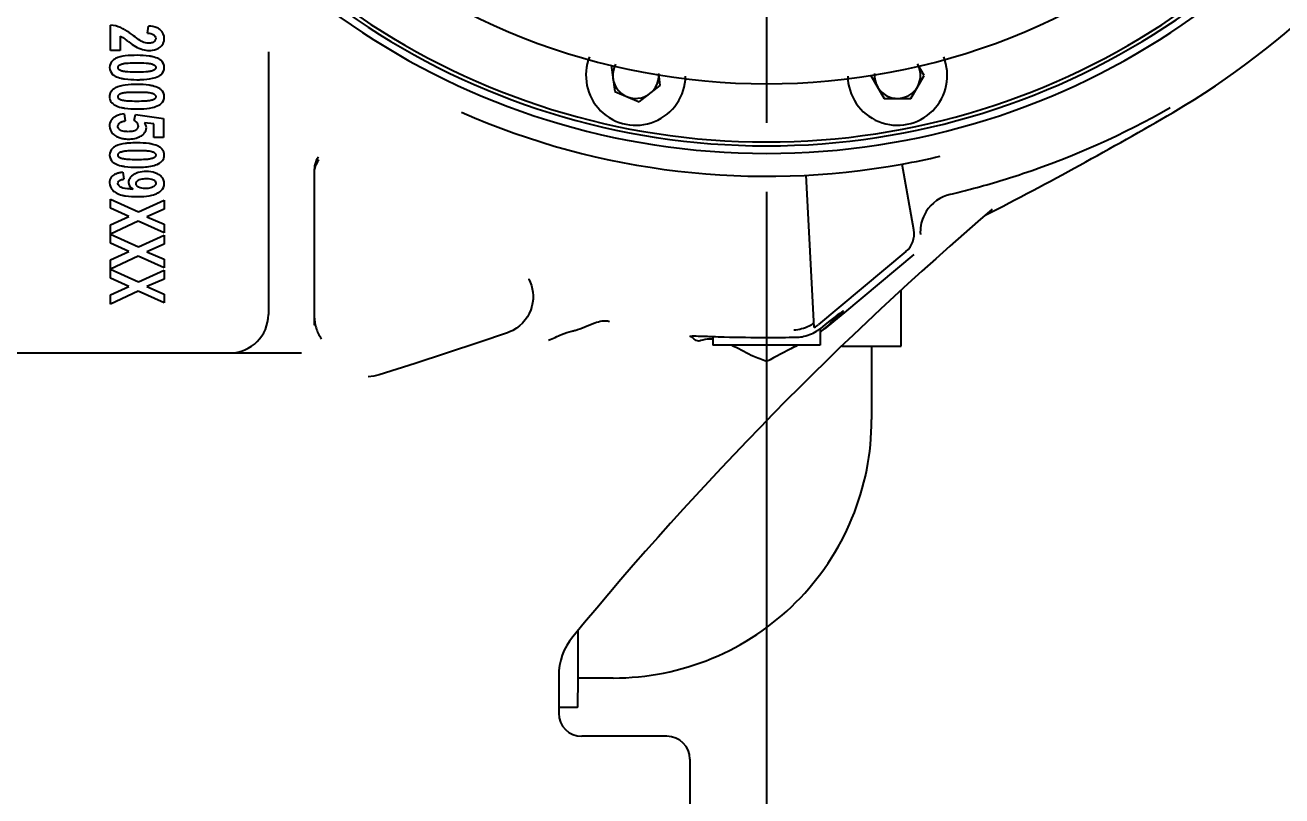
# Model space of a CAD drawing. Header units: millimetres. Extents: x 4086 to 10416, y 123 to 1549.
# Drawn here: x 9400.14 to 9427.46, y 1079.22 to 1095.97 of the extents above; entities that cross this region are included whole.
import ezdxf

# ---------------------------------------------------------------- set-up
doc = ezdxf.new("R2010")
doc.units = ezdxf.units.MM
doc.linetypes.add('CENTER', pattern=[0.6, 0.375, -0.075, 0.075, -0.075])
for name, color, linetype in [('中心线', 7, 'Continuous'), ('尺寸标注', 7, 'Continuous'), ('运动范围', 7, 'Continuous')]:
    doc.layers.add(name, color=color, linetype=linetype)
doc.styles.add('思源黑', font='SourceHanSansCN-Normal.ttf')
doc.dimstyles.new('尺寸标注_1_6比例中六', dxfattribs={"dimtxt": 10, "dimasz": 8, "dimexe": 2, "dimexo": 1.5, "dimgap": 1, "dimtad": 1, "dimdec": 1, "dimlfac": 6, "dimdsep": 46, "dimtxsty": '思源黑', "dimcen": 0.09, "dimadec": 0, "dimazin": 0, "dimtp": 0.01, "dimtm": 0.01, "dimtfac": 1, "dimtdec": 1, "dimtofl": 0, "dimtmove": 0, "dimatfit": 3, "dimfxl": 1, "dimtolj": 1, "dimarcsym": 0})

# ---------------------------------------------------------------- blocks, each defined once
blk = doc.blocks.new('*D861')
at = {"layer": 'Defpoints', "color": 0}
for p in [(9400.932, 1109.18), (9192.214, 1034.189), (9358.492, 1034.189)]:
    blk.add_point(p, dxfattribs=at)
at = {"layer": '尺寸标注', "color": 0, "lineweight": -2}
for p, q in [((9399.432, 1109.18), (9190.214, 1109.18)), ((9192.214, 1101.18), (9192.214, 1042.189)), ((9356.992, 1034.189), (9190.214, 1034.189))]:
    blk.add_line(p, q, dxfattribs=at)
at = {"layer": '尺寸标注', "color": 0}
for points in [[(9193.547, 1101.18), (9190.881, 1101.18), (9192.214, 1109.18)], [(9190.881, 1042.189), (9193.547, 1042.189), (9192.214, 1034.189)]]:
    blk.add_solid(points, dxfattribs=at)
at = {"layer": '尺寸标注', "color": 0, "insert": (9186.036, 1073.161), "char_height": 10, "attachment_point": 5, "rotation": 90, "style": '思源黑'}
blk.add_mtext('\\A1;450', dxfattribs=at)
blk = doc.blocks.new('*D864')
at = {"layer": 'Defpoints', "color": 0}
for p in [(9416.26, 1093.852), (9391.263, 1031.051), (9416.26, 1011.08)]:
    blk.add_point(p, dxfattribs=at)
at = {"layer": '尺寸标注', "color": 0, "lineweight": -2}
for p, q in [((9416.26, 1092.352), (9416.26, 1009.08)), ((9391.263, 1029.551), (9391.263, 1009.08)), ((9383.263, 1011.08), (9375.263, 1011.08)), ((9391.263, 1011.08), (9416.26, 1011.08)), ((9424.26, 1011.08), (9432.26, 1011.08))]:
    blk.add_line(p, q, dxfattribs=at)
at = {"layer": '尺寸标注', "color": 0}
for points in [[(9383.263, 1009.747), (9383.263, 1012.414), (9391.263, 1011.08)], [(9424.26, 1012.414), (9424.26, 1009.747), (9416.26, 1011.08)]]:
    blk.add_solid(points, dxfattribs=at)
at = {"layer": '尺寸标注', "color": 0, "insert": (9403.157, 1017.258), "char_height": 10, "attachment_point": 5, "style": '思源黑'}
blk.add_mtext('\\A1;150', dxfattribs=at)
blk = doc.blocks.new('*D866')
at = {"layer": 'Defpoints', "color": 0}
for p in [(9628.221, 1109.18), (9391.263, 1031.051), (9628.221, 869.238)]:
    blk.add_point(p, dxfattribs=at)
at = {"layer": '尺寸标注', "color": 0, "lineweight": -2}
for p, q in [((9628.221, 1107.68), (9628.221, 867.238)), ((9391.263, 1029.551), (9391.263, 867.238)), ((9399.263, 869.238), (9620.221, 869.238))]:
    blk.add_line(p, q, dxfattribs=at)
at = {"layer": '尺寸标注', "color": 0}
for points in [[(9399.263, 870.572), (9399.263, 867.905), (9391.263, 869.238)], [(9620.221, 867.905), (9620.221, 870.572), (9628.221, 869.238)]]:
    blk.add_solid(points, dxfattribs=at)
at = {"layer": '尺寸标注', "color": 0, "insert": (9509.994, 875.416), "char_height": 10, "attachment_point": 5, "style": '思源黑'}
blk.add_mtext('\\A1;1421.9', dxfattribs=at)
blk = doc.blocks.new('*D870')
at = {"layer": 'Defpoints', "color": 0}
for p in [(9455.609, 1109.18), (9391.263, 1031.051), (9455.609, 968.411)]:
    blk.add_point(p, dxfattribs=at)
at = {"layer": '尺寸标注', "color": 0, "lineweight": -2}
for p, q in [((9455.609, 1107.68), (9455.609, 966.411)), ((9391.263, 1029.551), (9391.263, 966.411)), ((9399.263, 968.411), (9447.609, 968.411))]:
    blk.add_line(p, q, dxfattribs=at)
at = {"layer": '尺寸标注', "color": 0}
for points in [[(9399.263, 969.745), (9399.263, 967.078), (9391.263, 968.411)], [(9447.609, 967.078), (9447.609, 969.745), (9455.609, 968.411)]]:
    blk.add_solid(points, dxfattribs=at)
at = {"layer": '尺寸标注', "color": 0, "insert": (9423.062, 974.596), "char_height": 10, "attachment_point": 5, "style": '思源黑'}
blk.add_mtext('\\A1;386.1', dxfattribs=at)
blk = doc.blocks.new('*D872')
at = {"layer": 'Defpoints', "color": 0}
for p in [(9416.26, 1321.141), (9424.034, 1034.189), (9655.547, 1034.189)]:
    blk.add_point(p, dxfattribs=at)
at = {"layer": '尺寸标注', "color": 0, "lineweight": -2}
for p, q in [((9417.76, 1321.141), (9657.547, 1321.141)), ((9655.547, 1313.141), (9655.547, 1042.189)), ((9425.534, 1034.189), (9657.547, 1034.189))]:
    blk.add_line(p, q, dxfattribs=at)
at = {"layer": '尺寸标注', "color": 0}
for points in [[(9656.881, 1313.141), (9654.214, 1313.141), (9655.547, 1321.141)], [(9654.214, 1042.189), (9656.881, 1042.189), (9655.547, 1034.189)]]:
    blk.add_solid(points, dxfattribs=at)
at = {"layer": '尺寸标注', "color": 0, "insert": (9649.37, 1177.917), "char_height": 10, "attachment_point": 5, "rotation": 90, "style": '思源黑'}
blk.add_mtext('\\A1;1721.9', dxfattribs=at)

msp = doc.modelspace()

# ---------------------------------------------------------------- linework, layer by layer
at = {"layer": '中心线', "linetype": 'CENTER', "ltscale": 20}
msp.add_line((9416.26, 1109.18), (9416.26, 1093.852), dxfattribs=at)
at = {"layer": '运动范围', "linetype": 'Continuous'}
for p, q in [((9401.995, 1095.421), (9401.995, 1095.97)), ((9402.799, 1095.796), (9402.821, 1095.952)), ((9402.203, 1095.732), (9402.203, 1095.421)), ((9402.203, 1095.421), (9401.995, 1095.421)), ((9405.428, 1095.39), (9405.428, 1089.682)), ((9412.882, 1095.1), (9412.957, 1094.527)), ((9419.682, 1094.879), (9419.543, 1095.12)), ((9413.949, 1094.658), (9413.914, 1094.921)), ((9418.528, 1094.879), (9418.816, 1094.379)), ((9419.393, 1094.379), (9419.682, 1094.879)), ((9412.957, 1094.527), (9413.491, 1094.306)), ((9413.491, 1094.306), (9413.949, 1094.658)), ((9418.816, 1094.379), (9419.393, 1094.379)), ((9402.295, 1094.045), (9402.318, 1093.889)), ((9402.512, 1093.899), (9402.539, 1094.026)), ((9402.539, 1094.026), (9403.146, 1093.945)), ((9403.146, 1093.945), (9403.146, 1093.532)), ((9402.936, 1093.827), (9402.738, 1093.851)), ((9402.936, 1093.532), (9402.936, 1093.827)), ((9403.146, 1093.532), (9402.936, 1093.532)), ((9406.428, 1089.45), (9406.428, 1092.836)), ((9419.209, 1092.952), (9419.207, 1092.952)), ((9419.459, 1091.521), (9419.207, 1092.952)), ((9402.265, 1092.775), (9402.289, 1092.623)), ((9417.297, 1089.399), (9417.123, 1092.709)), ((9401.995, 1091.994), (9401.995, 1092.192)), ((9401.995, 1092.192), (9402.604, 1091.913)), ((9402.398, 1091.813), (9401.995, 1091.994)), ((9402.604, 1091.913), (9403.162, 1092.166)), ((9403.162, 1092.166), (9403.162, 1091.973)), ((9401.995, 1091.632), (9402.398, 1091.813)), ((9403.162, 1091.973), (9402.787, 1091.809)), ((9402.787, 1091.809), (9403.162, 1091.649)), ((9421.071, 1091.885), (9421.078, 1091.89)), ((9402.595, 1091.712), (9401.995, 1091.431)), ((9401.995, 1091.233), (9401.995, 1091.632)), ((9403.162, 1091.458), (9402.595, 1091.712)), ((9403.162, 1091.649), (9403.162, 1091.458)), ((9401.995, 1091.431), (9402.604, 1091.152)), ((9402.398, 1091.052), (9401.995, 1091.233)), ((9402.604, 1091.152), (9403.162, 1091.405)), ((9403.162, 1091.212), (9402.787, 1091.048)), ((9403.162, 1091.405), (9403.162, 1091.212)), ((9401.995, 1090.871), (9402.398, 1091.052)), ((9402.595, 1090.951), (9401.995, 1090.67)), ((9403.162, 1090.697), (9402.595, 1090.951)), ((9402.787, 1091.048), (9403.162, 1090.888)), ((9419.287, 1091.05), (9417.387, 1089.464)), ((9419.462, 1090.987), (9417.95, 1089.727)), ((9401.995, 1090.472), (9401.995, 1090.871)), ((9401.995, 1090.67), (9402.604, 1090.391)), ((9402.604, 1090.391), (9403.162, 1090.644)), ((9403.162, 1090.888), (9403.162, 1090.697)), ((9403.162, 1090.644), (9403.162, 1090.451)), ((9402.398, 1090.291), (9401.995, 1090.472)), ((9403.162, 1090.451), (9402.787, 1090.288)), ((9411.089, 1090.457), (9411.089, 1090.457)), ((9401.995, 1090.11), (9402.398, 1090.291)), ((9402.595, 1090.19), (9401.995, 1089.911)), ((9401.995, 1089.911), (9401.995, 1090.11)), ((9403.162, 1089.936), (9402.595, 1090.19)), ((9402.787, 1090.288), (9403.162, 1090.127)), ((9403.162, 1090.127), (9403.162, 1089.936)), ((9419.185, 1088.996), (9419.185, 1090.214)), ((9417.95, 1089.727), (9417.511, 1089.361)), ((9417.427, 1089.379), (9417.427, 1089.016)), ((9417.444, 1089.313), (9417.431, 1089.302)), ((9414.613, 1089.201), (9414.594, 1089.209)), ((9414.833, 1089.116), (9414.818, 1089.111)), ((9415.094, 1089.205), (9415.094, 1089.016)), ((9417.427, 1089.016), (9415.094, 1089.016)), ((9417.893, 1088.996), (9419.185, 1088.996)), ((9418.543, 1088.996), (9418.543, 1087.399)), ((9396.929, 1088.849), (9406.145, 1088.849)), ((9407.596, 1088.328), (9407.596, 1088.327)), ((9407.836, 1088.375), (9407.837, 1088.375)), ((9411.74, 1081.829), (9411.74, 1081.017)), ((9412.927, 1081.783), (9412.162, 1081.783)), ((9411.74, 1081.15), (9412.152, 1081.15)), ((9414.094, 1080.517), (9412.24, 1080.517)), ((9414.594, 1080.017), (9414.594, 1072.184))]:
    msp.add_line(p, q, dxfattribs=at)
for points in [[(9411.089, 1090.457), (9411.093, 1090.448), (9411.123, 1090.384), (9411.147, 1090.315), (9411.165, 1090.244), (9411.178, 1090.171), (9411.183, 1090.095), (9411.182, 1090.018), (9411.173, 1089.94), (9411.157, 1089.861), (9411.132, 1089.784), (9411.1, 1089.708), (9411.059, 1089.634), (9411.011, 1089.564), (9410.954, 1089.498), (9410.89, 1089.437), (9410.819, 1089.383), (9410.741, 1089.336), (9410.657, 1089.297), (9410.624, 1089.285)], [(9410.624, 1089.285), (9410.003, 1089.073), (9408.621, 1088.62), (9407.837, 1088.375)], [(9415.96, 1088.777), (9415.943, 1088.784), (9415.926, 1088.793)], [(9407.836, 1088.375), (9407.722, 1088.346), (9407.596, 1088.327)]]:
    msp.add_lwpolyline(points, dxfattribs=at)
for centre, radius, start, end in [((9416.26, 1109.18), 211.961, 290, 150), ((9416.26, 1109.18), 17.498, 300.3243, 52.2939), ((9416.26, 1109.18), 15.997, 132.4919, 47.5081), ((9416.26, 1109.18), 15.832, 133.1325, 46.8528), ((9416.26, 1109.18), 15.748, 133.435, 46.5144), ((9416.26, 1109.18), 14.482, 139.1865, 40.8135), ((9401.568, 1094.616), 1.457, 57.2741, 59.306), ((9401.343, 1094.267), 1.872, 55.4597, 57.2639), ((9402.88, 1095.607), 0.331, 63.5896, 66.3782), ((9398.35, 1090.29), 6.68, 52.7403, 53.2123), ((9413.415, 1094.879), 1.083, 157.965, 359.2997), ((9419.105, 1094.879), 1.083, 180.6996, 22.0345), ((9402.301, 1094.891), 0.403, 119.0831, 121.7344), ((9413.415, 1094.879), 0.5, 151.1312, 4.8289), ((9419.105, 1094.879), 0.5, 175.1748, 28.8492), ((9402.158, 1094.421), 0.182, 156.6183, 167.1003), ((9402.198, 1094.393), 0.232, 134.6128, 141.0348), ((9402.301, 1094.257), 0.403, 119.083, 121.7344), ((9402.162, 1094.411), 0.186, 191.6228, 201.4422), ((9402.178, 1094.425), 0.207, 217.1199, 224.0368), ((9416.26, 1109.18), 16.494, 246.2894, 280.2932), ((9383.025, 1166), 83.324, 297.12368, 300.32434), ((9402.356, 1093.991), 0.492, 242.6341, 252.4316), ((9402.381, 1094.102), 0.606, 261.6784, 265.2457), ((9402.386, 1094.167), 0.671, 265.2756, 270.0505), ((9402.397, 1094.106), 0.61, 274.7934, 278.8727), ((9402.43, 1093.952), 0.452, 285.9339, 290.1512), ((9402.301, 1092.988), 0.403, 119.083, 121.7344), ((9402.965, 1093.141), 0.205, 36.9678, 43.9584), ((9402.978, 1093.153), 0.188, 11.6015, 21.3532), ((9402.982, 1093.143), 0.184, 338.2195, 348.2325), ((9416.26, 1109.18), 16.494, 280.2999, 283.2137), ((9402.961, 1093.158), 0.21, 315.8522, 322.7246), ((9406.927, 1092.835), 0.5, 168.3387, 179.939), ((9406.928, 1092.751), 0.501, 157.0258, 170.2639), ((9406.93, 1092.749), 0.503, 143.7148, 156.9785), ((9402.16, 1092.553), 0.185, 158.3235, 164.0065), ((9402.155, 1092.555), 0.179, 145.761, 158.3324), ((9402.162, 1092.55), 0.188, 138.5839, 145.7407), ((9402.235, 1092.449), 0.314, 113.6975, 118.8056), ((9402.303, 1092.259), 0.516, 103.4839, 106.2088), ((9402.722, 1092.347), 0.438, 106.3642, 109.5923), ((9402.652, 1092.679), 0.319, 234.9423, 238.8413), ((9416.235, 1109.224), 17.398, 283.333, 284.8452), ((9469.925, 1034.995), 74.992, 130.5593, 140.51819), ((9404.595, 1089.682), 0.833, 270, 0), ((9407.265, 1089.639), 0.838, 180.0444, 197.1824), ((9407.266, 1089.64), 0.839, 197.2866, 215.2105), ((9411.227, 1092.648), 3.421, 283.5277, 284.7028), ((9416.853, 1090.104), 0.833, 302.1907, 309.8395), ((9416.899, 1090.026), 0.835, 302.1998, 308.7047), ((9415.03, 1088.572), 0.574, 83.6867, 85.1144), ((9416.251, 1119.772), 30.589, 270.0178, 271.2371), ((9412.665, 1097.046), 9.095, 297.4699, 297.7968), ((9412.939, 1096.529), 8.509, 297.7892, 298.0007), ((9177.148, 1083.286), 235.019, 359.63308, 359.88597), ((9413.073, 1081.829), 1.333, 140.518, 180.0002), ((9412.24, 1081.017), 0.5, 180, 270), ((9414.094, 1080.017), 0.5, 0, 90)]:
    msp.add_arc(centre, radius, start, end, dxfattribs=at)
for centre, major_axis, ratio, start_param, end_param in [((9418.967, 1091.434), (0.47, -0.172), 0.999542, 5.758476, 6.807895), ((9416.26, 1088.365), (1.666, 1.391), 0.020101, 5.485902, 7.066642)]:
    msp.add_ellipse(centre, major_axis=major_axis, ratio=ratio, start_param=start_param, end_param=end_param, dxfattribs=at)
for points in [[(9402.218, 1095.917), (9402.148, 1095.947), (9402.071, 1095.965), (9401.995, 1095.97)], [(9402.311, 1095.869), (9402.281, 1095.886), (9402.25, 1095.903), (9402.218, 1095.917)], [(9403.013, 1095.91), (9402.953, 1095.936), (9402.886, 1095.947), (9402.821, 1095.952)], [(9403.086, 1095.864), (9403.068, 1095.88), (9403.048, 1095.893), (9403.027, 1095.903)], [(9403.166, 1095.68), (9403.166, 1095.747), (9403.135, 1095.819), (9403.086, 1095.864)], [(9402.203, 1095.732), (9402.224, 1095.724), (9402.245, 1095.713), (9402.265, 1095.7)], [(9402.265, 1095.7), (9402.294, 1095.682), (9402.322, 1095.66), (9402.35, 1095.64)], [(9402.394, 1095.606), (9402.442, 1095.57), (9402.49, 1095.533), (9402.542, 1095.504)], [(9402.498, 1095.741), (9402.467, 1095.764), (9402.436, 1095.787), (9402.404, 1095.809)], [(9402.826, 1095.579), (9402.779, 1095.579), (9402.732, 1095.591), (9402.689, 1095.611)], [(9402.799, 1095.796), (9402.847, 1095.794), (9402.899, 1095.789), (9402.939, 1095.762)], [(9402.94, 1095.607), (9402.919, 1095.592), (9402.893, 1095.585), (9402.868, 1095.581)], [(9402.939, 1095.762), (9402.963, 1095.746), (9402.981, 1095.714), (9402.981, 1095.684)], [(9402.981, 1095.684), (9402.981, 1095.665), (9402.975, 1095.644), (9402.963, 1095.628)], [(9403.073, 1095.491), (9403.13, 1095.533), (9403.166, 1095.61), (9403.166, 1095.68)], [(9402.542, 1095.504), (9402.59, 1095.478), (9402.639, 1095.456), (9402.691, 1095.442)], [(9402.691, 1095.442), (9402.74, 1095.428), (9402.791, 1095.421), (9402.842, 1095.421)], [(9403.047, 1095.236), (9403.006, 1095.258), (9402.961, 1095.273), (9402.915, 1095.284)], [(9402.186, 1095.102), (9402.204, 1095.117), (9402.227, 1095.124), (9402.25, 1095.13)], [(9402.245, 1094.974), (9402.224, 1094.979), (9402.203, 1094.987), (9402.186, 1095)], [(9402.288, 1095.138), (9402.317, 1095.144), (9402.347, 1095.146), (9402.377, 1095.148)], [(9402.377, 1095.148), (9402.441, 1095.152), (9402.506, 1095.152), (9402.57, 1095.152)], [(9402.57, 1095.152), (9402.637, 1095.152), (9402.704, 1095.152), (9402.77, 1095.147)], [(9402.77, 1095.147), (9402.801, 1095.145), (9402.832, 1095.142), (9402.863, 1095.137)], [(9402.955, 1095.001), (9402.937, 1094.986), (9402.913, 1094.979), (9402.89, 1094.973)], [(9402.897, 1095.129), (9402.917, 1095.123), (9402.939, 1095.116), (9402.955, 1095.102)], [(9402.095, 1094.866), (9402.135, 1094.844), (9402.181, 1094.829), (9402.226, 1094.818)], [(9402.371, 1094.955), (9402.341, 1094.957), (9402.31, 1094.96), (9402.279, 1094.966)], [(9402.57, 1094.95), (9402.504, 1094.95), (9402.438, 1094.951), (9402.371, 1094.955)], [(9402.763, 1094.955), (9402.699, 1094.95), (9402.635, 1094.95), (9402.57, 1094.95)], [(9402.852, 1094.964), (9402.823, 1094.959), (9402.793, 1094.956), (9402.763, 1094.955)], [(9402.907, 1094.816), (9402.955, 1094.827), (9403.003, 1094.842), (9403.045, 1094.866)], [(9401.98, 1094.462), (9401.977, 1094.447), (9401.975, 1094.432), (9401.975, 1094.417)], [(9402.018, 1094.538), (9402.007, 1094.525), (9401.997, 1094.51), (9401.99, 1094.493)], [(9402.089, 1094.6), (9402.07, 1094.588), (9402.052, 1094.574), (9402.035, 1094.558)], [(9402.186, 1094.467), (9402.204, 1094.482), (9402.227, 1094.489), (9402.25, 1094.495)], [(9402.288, 1094.504), (9402.317, 1094.509), (9402.347, 1094.512), (9402.377, 1094.513)], [(9402.377, 1094.513), (9402.441, 1094.517), (9402.506, 1094.518), (9402.57, 1094.518)], [(9402.57, 1094.518), (9402.637, 1094.518), (9402.704, 1094.517), (9402.77, 1094.513)], [(9402.77, 1094.513), (9402.801, 1094.511), (9402.832, 1094.508), (9402.863, 1094.502)], [(9402.897, 1094.494), (9402.917, 1094.489), (9402.939, 1094.481), (9402.955, 1094.467)], [(9403.047, 1094.601), (9403.006, 1094.624), (9402.961, 1094.639), (9402.915, 1094.65)], [(9401.988, 1094.343), (9401.995, 1094.328), (9402.003, 1094.313), (9402.013, 1094.3)], [(9402.029, 1094.281), (9402.048, 1094.261), (9402.071, 1094.245), (9402.095, 1094.232)], [(9402.095, 1094.232), (9402.135, 1094.209), (9402.181, 1094.194), (9402.226, 1094.184)], [(9402.245, 1094.339), (9402.224, 1094.345), (9402.203, 1094.352), (9402.186, 1094.366)], [(9402.371, 1094.321), (9402.341, 1094.323), (9402.31, 1094.326), (9402.279, 1094.331)], [(9402.57, 1094.315), (9402.504, 1094.315), (9402.438, 1094.316), (9402.371, 1094.321)], [(9402.763, 1094.32), (9402.699, 1094.316), (9402.635, 1094.315), (9402.57, 1094.315)], [(9402.852, 1094.33), (9402.823, 1094.324), (9402.793, 1094.322), (9402.763, 1094.32)], [(9402.955, 1094.366), (9402.937, 1094.352), (9402.913, 1094.345), (9402.89, 1094.339)], [(9402.907, 1094.182), (9402.955, 1094.192), (9403.003, 1094.207), (9403.045, 1094.231)], [(9402.014, 1093.908), (9401.988, 1093.869), (9401.975, 1093.821), (9401.975, 1093.775)], [(9402.061, 1093.96), (9402.043, 1093.945), (9402.027, 1093.927), (9402.014, 1093.908)], [(9402.127, 1094.001), (9402.104, 1093.99), (9402.082, 1093.976), (9402.061, 1093.96)], [(9402.295, 1094.045), (9402.238, 1094.039), (9402.179, 1094.027), (9402.127, 1094.001)], [(9401.975, 1093.775), (9401.975, 1093.716), (9402.003, 1093.652), (9402.046, 1093.611)], [(9402.154, 1093.773), (9402.154, 1093.793), (9402.162, 1093.813), (9402.175, 1093.828)], [(9402.211, 1093.69), (9402.182, 1093.707), (9402.154, 1093.74), (9402.154, 1093.773)], [(9402.32, 1093.659), (9402.282, 1093.663), (9402.243, 1093.671), (9402.211, 1093.69)], [(9402.273, 1093.882), (9402.288, 1093.885), (9402.303, 1093.887), (9402.318, 1093.889)], [(9402.383, 1093.656), (9402.362, 1093.656), (9402.341, 1093.657), (9402.32, 1093.659)], [(9402.442, 1093.659), (9402.422, 1093.657), (9402.402, 1093.656), (9402.383, 1093.656)], [(9402.543, 1093.69), (9402.513, 1093.672), (9402.477, 1093.663), (9402.442, 1093.659)], [(9402.597, 1093.778), (9402.597, 1093.743), (9402.572, 1093.708), (9402.543, 1093.69)], [(9402.725, 1093.618), (9402.756, 1093.652), (9402.776, 1093.699), (9402.776, 1093.744)], [(9402.776, 1093.744), (9402.776, 1093.782), (9402.76, 1093.821), (9402.738, 1093.851)], [(9402.046, 1093.611), (9402.071, 1093.588), (9402.099, 1093.569), (9402.129, 1093.554)], [(9402.207, 1093.522), (9402.235, 1093.513), (9402.264, 1093.506), (9402.293, 1093.502)], [(9402.387, 1093.495), (9402.407, 1093.495), (9402.428, 1093.496), (9402.448, 1093.498)], [(9402.573, 1093.413), (9402.515, 1093.413), (9402.456, 1093.411), (9402.398, 1093.407)], [(9402.491, 1093.503), (9402.513, 1093.506), (9402.534, 1093.511), (9402.554, 1093.517)], [(9402.586, 1093.527), (9402.614, 1093.538), (9402.642, 1093.551), (9402.667, 1093.568)], [(9402.667, 1093.568), (9402.688, 1093.582), (9402.708, 1093.599), (9402.725, 1093.618)], [(9403.047, 1093.333), (9403.006, 1093.355), (9402.961, 1093.37), (9402.915, 1093.381)], [(9402.186, 1093.199), (9402.204, 1093.214), (9402.227, 1093.22), (9402.25, 1093.226)], [(9402.245, 1093.07), (9402.224, 1093.076), (9402.203, 1093.083), (9402.186, 1093.097)], [(9402.288, 1093.235), (9402.317, 1093.241), (9402.347, 1093.243), (9402.377, 1093.245)], [(9402.377, 1093.245), (9402.441, 1093.249), (9402.506, 1093.249), (9402.57, 1093.249)], [(9402.57, 1093.249), (9402.637, 1093.249), (9402.704, 1093.248), (9402.77, 1093.244)], [(9402.77, 1093.244), (9402.801, 1093.242), (9402.832, 1093.239), (9402.863, 1093.233)], [(9402.955, 1093.098), (9402.937, 1093.083), (9402.913, 1093.076), (9402.89, 1093.07)], [(9402.897, 1093.226), (9402.917, 1093.22), (9402.939, 1093.212), (9402.955, 1093.199)], [(9403.113, 1093.283), (9403.094, 1093.303), (9403.071, 1093.319), (9403.047, 1093.333)], [(9403.153, 1093.221), (9403.147, 1093.237), (9403.139, 1093.251), (9403.129, 1093.264)], [(9406.51, 1093.11), (9406.475, 1093.058), (9406.451, 1092.998), (9406.438, 1092.936)], [(9402.095, 1092.963), (9402.135, 1092.94), (9402.181, 1092.925), (9402.226, 1092.915)], [(9402.371, 1093.052), (9402.341, 1093.054), (9402.31, 1093.057), (9402.279, 1093.063)], [(9402.57, 1093.046), (9402.504, 1093.046), (9402.438, 1093.047), (9402.371, 1093.052)], [(9402.763, 1093.051), (9402.699, 1093.047), (9402.635, 1093.046), (9402.57, 1093.046)], [(9402.57, 1092.883), (9402.633, 1092.883), (9402.695, 1092.885), (9402.757, 1092.89)], [(9402.757, 1092.89), (9402.807, 1092.895), (9402.858, 1092.902), (9402.907, 1092.913)], [(9402.852, 1093.061), (9402.823, 1093.056), (9402.793, 1093.053), (9402.763, 1093.051)], [(9402.907, 1092.913), (9402.955, 1092.924), (9403.003, 1092.939), (9403.045, 1092.962)], [(9403.045, 1092.962), (9403.07, 1092.976), (9403.092, 1092.992), (9403.112, 1093.012)], [(9403.128, 1093.031), (9403.138, 1093.044), (9403.147, 1093.059), (9403.153, 1093.074)], [(9401.982, 1092.604), (9401.977, 1092.585), (9401.974, 1092.564), (9401.974, 1092.544)], [(9401.974, 1092.544), (9401.974, 1092.485), (9402.002, 1092.423), (9402.044, 1092.382)], [(9402.084, 1092.724), (9402.071, 1092.717), (9402.058, 1092.708), (9402.047, 1092.699)], [(9402.159, 1092.754), (9402.142, 1092.749), (9402.125, 1092.743), (9402.109, 1092.736)], [(9402.159, 1092.532), (9402.159, 1092.548), (9402.164, 1092.564), (9402.173, 1092.577)], [(9402.265, 1092.775), (9402.237, 1092.771), (9402.21, 1092.767), (9402.183, 1092.76)], [(9402.191, 1092.594), (9402.208, 1092.607), (9402.231, 1092.614), (9402.252, 1092.618)], [(9402.396, 1092.602), (9402.391, 1092.586), (9402.389, 1092.57), (9402.389, 1092.554)], [(9402.389, 1092.554), (9402.389, 1092.502), (9402.426, 1092.448), (9402.469, 1092.418)], [(9402.438, 1092.674), (9402.42, 1092.653), (9402.404, 1092.629), (9402.396, 1092.602)], [(9402.495, 1092.721), (9402.474, 1092.707), (9402.455, 1092.692), (9402.438, 1092.674)], [(9402.575, 1092.76), (9402.547, 1092.75), (9402.52, 1092.737), (9402.495, 1092.721)], [(9402.553, 1092.527), (9402.553, 1092.548), (9402.563, 1092.57), (9402.578, 1092.584)], [(9402.772, 1092.79), (9402.713, 1092.79), (9402.654, 1092.784), (9402.598, 1092.768)], [(9402.605, 1092.605), (9402.62, 1092.614), (9402.637, 1092.62), (9402.654, 1092.625)], [(9402.654, 1092.625), (9402.692, 1092.634), (9402.732, 1092.636), (9402.772, 1092.636)], [(9402.975, 1092.758), (9402.911, 1092.782), (9402.84, 1092.79), (9402.772, 1092.79)], [(9402.772, 1092.636), (9402.826, 1092.636), (9402.885, 1092.635), (9402.932, 1092.608)], [(9402.932, 1092.608), (9402.957, 1092.593), (9402.981, 1092.565), (9402.981, 1092.536)], [(9403.057, 1092.717), (9403.032, 1092.734), (9403.004, 1092.748), (9402.975, 1092.758)], [(9403.106, 1092.676), (9403.091, 1092.692), (9403.075, 1092.705), (9403.057, 1092.717)], [(9403.166, 1092.528), (9403.166, 1092.582), (9403.143, 1092.638), (9403.106, 1092.676)], [(9402.044, 1092.382), (9402.065, 1092.361), (9402.09, 1092.343), (9402.116, 1092.328)], [(9402.116, 1092.328), (9402.157, 1092.304), (9402.203, 1092.288), (9402.25, 1092.277)], [(9402.223, 1092.45), (9402.192, 1092.466), (9402.159, 1092.498), (9402.159, 1092.532)], [(9402.604, 1092.451), (9402.585, 1092.462), (9402.568, 1092.478), (9402.559, 1092.497)], [(9402.753, 1092.42), (9402.702, 1092.42), (9402.647, 1092.425), (9402.604, 1092.451)], [(9402.872, 1092.435), (9402.833, 1092.424), (9402.793, 1092.42), (9402.753, 1092.42)], [(9402.921, 1092.455), (9402.906, 1092.446), (9402.889, 1092.44), (9402.872, 1092.435)], [(9402.898, 1092.275), (9402.943, 1092.286), (9402.988, 1092.301), (9403.028, 1092.325)], [(9403.028, 1092.325), (9403.054, 1092.34), (9403.078, 1092.357), (9403.1, 1092.377)], [(9403.1, 1092.377), (9403.139, 1092.416), (9403.166, 1092.473), (9403.166, 1092.528)], [(9420.247, 1092.294), (9420.04, 1092.245), (9419.842, 1092.102), (9419.729, 1091.921)], [(9411.803, 1089.249), (9411.875, 1089.281), (9411.951, 1089.303), (9412.027, 1089.321)], [(9411.519, 1089.125), (9411.615, 1089.164), (9411.709, 1089.207), (9411.803, 1089.249)], [(9414.818, 1089.111), (9414.798, 1089.105), (9414.775, 1089.103), (9414.754, 1089.109)], [(9415.926, 1088.793), (9415.782, 1088.871), (9415.637, 1088.948), (9415.487, 1089.016)], [(9416.26, 1088.662), (9416.16, 1088.7), (9416.06, 1088.739), (9415.96, 1088.777)], [(9416.861, 1088.977), (9416.66, 1088.873), (9416.461, 1088.766), (9416.26, 1088.662)]]:
    msp.add_open_spline(points, degree=3, dxfattribs=at)
for points, knots in [([(9402.689, 1095.611), (9402.673, 1095.619), (9402.608, 1095.659), (9402.546, 1095.705), (9402.498, 1095.741)], [0, 0, 0, 0, 7170.66342, 31487.140082, 31487.140082, 31487.140082, 31487.140082]), ([(9402.868, 1095.581), (9402.861, 1095.58), (9402.847, 1095.579), (9402.833, 1095.579), (9402.826, 1095.579)], [0, 0, 0, 0, 15429.063812, 31495.014104, 31495.014104, 31495.014104, 31495.014104]), ([(9402.963, 1095.628), (9402.96, 1095.624), (9402.953, 1095.616), (9402.945, 1095.61), (9402.94, 1095.607)], [0, 0, 0, 0, 15345.759096, 31495.849062, 31495.849062, 31495.849062, 31495.849062]), ([(9402.573, 1095.316), (9402.487, 1095.316), (9402.33, 1095.31), (9402.169, 1095.279), (9402.105, 1095.243)], [0, 0, 0, 0, 16982.236675, 31493.521905, 31493.521905, 31493.521905, 31493.521905]), ([(9402.915, 1095.284), (9402.89, 1095.29), (9402.777, 1095.311), (9402.661, 1095.316), (9402.573, 1095.316)], [0, 0, 0, 0, 7270.189452, 31503.625124, 31503.625124, 31503.625124, 31503.625124]), ([(9402.842, 1095.421), (9402.864, 1095.421), (9402.945, 1095.426), (9403.026, 1095.456), (9403.073, 1095.491)], [0, 0, 0, 0, 8605.376591, 31502.592213, 31502.592213, 31502.592213, 31502.592213]), ([(9402.089, 1095.234), (9402.072, 1095.223), (9402.012, 1095.181), (9401.975, 1095.104), (9401.975, 1095.051)], [0, 0, 0, 0, 8768.013364, 31492.813146, 31492.813146, 31492.813146, 31492.813146]), ([(9401.975, 1095.051), (9401.975, 1094.996), (9402.013, 1094.917), (9402.076, 1094.876), (9402.095, 1094.866)], [0, 0, 0, 0, 22810.745301, 31502.424341, 31502.424341, 31502.424341, 31502.424341]), ([(9402.161, 1095.051), (9402.161, 1095.057), (9402.162, 1095.07), (9402.168, 1095.082), (9402.172, 1095.087)], [0, 0, 0, 0, 15843.791168, 31499.868616, 31499.868616, 31499.868616, 31499.868616]), ([(9402.163, 1095.032), (9402.162, 1095.035), (9402.161, 1095.041), (9402.161, 1095.048), (9402.161, 1095.051)], [0, 0, 0, 0, 15584.894226, 31500.83447, 31500.83447, 31500.83447, 31500.83447]), ([(9402.186, 1095), (9402.181, 1095.005), (9402.172, 1095.014), (9402.165, 1095.026), (9402.163, 1095.032)], [0, 0, 0, 0, 16332.695683, 31501.998342, 31501.998342, 31501.998342, 31501.998342]), ([(9402.172, 1095.087), (9402.174, 1095.09), (9402.178, 1095.095), (9402.183, 1095.1), (9402.186, 1095.102)], [0, 0, 0, 0, 15331.343805, 31499.235421, 31499.235421, 31499.235421, 31499.235421]), ([(9402.25, 1095.13), (9402.256, 1095.131), (9402.269, 1095.134), (9402.281, 1095.137), (9402.288, 1095.138)], [0, 0, 0, 0, 15381.984359, 31499.680213, 31499.680213, 31499.680213, 31499.680213]), ([(9402.863, 1095.137), (9402.868, 1095.136), (9402.88, 1095.133), (9402.891, 1095.13), (9402.897, 1095.129)], [0, 0, 0, 0, 16075.058588, 31512.532883, 31512.532883, 31512.532883, 31512.532883]), ([(9402.955, 1095.102), (9402.96, 1095.097), (9402.969, 1095.088), (9402.976, 1095.076), (9402.978, 1095.07)], [0, 0, 0, 0, 16323.131419, 31516.07676, 31516.07676, 31516.07676, 31516.07676]), ([(9402.969, 1095.015), (9402.967, 1095.013), (9402.962, 1095.008), (9402.957, 1095.003), (9402.955, 1095.001)], [0, 0, 0, 0, 15346.99135, 31518.834999, 31518.834999, 31518.834999, 31518.834999]), ([(9402.981, 1095.051), (9402.981, 1095.045), (9402.979, 1095.032), (9402.973, 1095.021), (9402.969, 1095.015)], [0, 0, 0, 0, 15689.736202, 31518.202774, 31518.202774, 31518.202774, 31518.202774]), ([(9402.978, 1095.07), (9402.979, 1095.067), (9402.98, 1095.061), (9402.981, 1095.054), (9402.981, 1095.051)], [0, 0, 0, 0, 15742.179923, 31517.280371, 31517.280371, 31517.280371, 31517.280371]), ([(9403.045, 1094.866), (9403.064, 1094.876), (9403.128, 1094.917), (9403.166, 1094.996), (9403.166, 1095.051)], [0, 0, 0, 0, 8838.866416, 31525.167857, 31525.167857, 31525.167857, 31525.167857]), ([(9403.166, 1095.051), (9403.166, 1095.106), (9403.129, 1095.185), (9403.065, 1095.226), (9403.047, 1095.236)], [0, 0, 0, 0, 22845.414638, 31515.307576, 31515.307576, 31515.307576, 31515.307576]), ([(9402.226, 1094.818), (9402.252, 1094.812), (9402.365, 1094.791), (9402.482, 1094.786), (9402.57, 1094.786)], [0, 0, 0, 0, 7262.799229, 31514.244763, 31514.244763, 31514.244763, 31514.244763]), ([(9402.279, 1094.966), (9402.273, 1094.967), (9402.262, 1094.969), (9402.25, 1094.972), (9402.245, 1094.974)], [0, 0, 0, 0, 16078.733383, 31505.537437, 31505.537437, 31505.537437, 31505.537437]), ([(9402.57, 1094.786), (9402.601, 1094.786), (9402.713, 1094.788), (9402.827, 1094.798), (9402.907, 1094.816)], [0, 0, 0, 0, 8517.324541, 31521.91514, 31521.91514, 31521.91514, 31521.91514]), ([(9402.89, 1094.973), (9402.884, 1094.971), (9402.871, 1094.968), (9402.858, 1094.966), (9402.852, 1094.964)], [0, 0, 0, 0, 15398.774496, 31518.347619, 31518.347619, 31518.347619, 31518.347619]), ([(9402.573, 1094.682), (9402.487, 1094.682), (9402.33, 1094.675), (9402.169, 1094.645), (9402.105, 1094.609)], [0, 0, 0, 0, 16995.015439, 31517.223382, 31517.223382, 31517.223382, 31517.223382]), ([(9402.161, 1094.417), (9402.161, 1094.423), (9402.162, 1094.436), (9402.168, 1094.447), (9402.172, 1094.453)], [0, 0, 0, 0, 15855.708549, 31523.570198, 31523.570198, 31523.570198, 31523.570198]), ([(9402.172, 1094.453), (9402.174, 1094.455), (9402.178, 1094.461), (9402.183, 1094.465), (9402.186, 1094.467)], [0, 0, 0, 0, 15342.880356, 31522.936967, 31522.936967, 31522.936967, 31522.936967]), ([(9402.25, 1094.495), (9402.256, 1094.497), (9402.269, 1094.5), (9402.281, 1094.503), (9402.288, 1094.504)], [0, 0, 0, 0, 15393.559657, 31523.381616, 31523.381616, 31523.381616, 31523.381616]), ([(9402.915, 1094.65), (9402.89, 1094.656), (9402.777, 1094.677), (9402.661, 1094.682), (9402.573, 1094.682)], [0, 0, 0, 0, 7275.65902, 31527.325685, 31527.325685, 31527.325685, 31527.325685]), ([(9402.863, 1094.502), (9402.868, 1094.501), (9402.88, 1094.499), (9402.891, 1094.496), (9402.897, 1094.494)], [0, 0, 0, 0, 16087.146927, 31536.233274, 31536.233274, 31536.233274, 31536.233274]), ([(9402.955, 1094.467), (9402.96, 1094.463), (9402.969, 1094.453), (9402.976, 1094.441), (9402.978, 1094.435)], [0, 0, 0, 0, 16335.402742, 31539.777019, 31539.777019, 31539.777019, 31539.777019]), ([(9403.166, 1094.417), (9403.166, 1094.471), (9403.129, 1094.551), (9403.065, 1094.591), (9403.047, 1094.601)], [0, 0, 0, 0, 22862.597213, 31539.007689, 31539.007689, 31539.007689, 31539.007689]), ([(9401.975, 1094.417), (9401.975, 1094.409), (9401.976, 1094.395), (9401.978, 1094.381), (9401.979, 1094.374)], [0, 0, 0, 0, 16063.449491, 31521.074619, 31521.074619, 31521.074619, 31521.074619]), ([(9402.163, 1094.398), (9402.162, 1094.401), (9402.161, 1094.407), (9402.161, 1094.413), (9402.161, 1094.417)], [0, 0, 0, 0, 15596.61715, 31524.536052, 31524.536052, 31524.536052, 31524.536052]), ([(9402.186, 1094.366), (9402.181, 1094.37), (9402.172, 1094.38), (9402.165, 1094.392), (9402.163, 1094.398)], [0, 0, 0, 0, 16344.98835, 31525.699916, 31525.699916, 31525.699916, 31525.699916]), ([(9402.226, 1094.184), (9402.252, 1094.177), (9402.365, 1094.156), (9402.482, 1094.151), (9402.57, 1094.151)], [0, 0, 0, 0, 7268.260831, 31537.946196, 31537.946196, 31537.946196, 31537.946196]), ([(9402.279, 1094.331), (9402.273, 1094.333), (9402.262, 1094.335), (9402.25, 1094.338), (9402.245, 1094.339)], [0, 0, 0, 0, 16090.831101, 31529.238868, 31529.238868, 31529.238868, 31529.238868]), ([(9402.57, 1094.151), (9402.601, 1094.151), (9402.713, 1094.153), (9402.827, 1094.164), (9402.907, 1094.182)], [0, 0, 0, 0, 8523.729751, 31545.615995, 31545.615995, 31545.615995, 31545.615995]), ([(9402.89, 1094.339), (9402.884, 1094.337), (9402.871, 1094.334), (9402.858, 1094.331), (9402.852, 1094.33)], [0, 0, 0, 0, 15410.352265, 31542.048042, 31542.048042, 31542.048042, 31542.048042]), ([(9402.969, 1094.381), (9402.967, 1094.378), (9402.962, 1094.373), (9402.957, 1094.369), (9402.955, 1094.366)], [0, 0, 0, 0, 15358.530963, 31542.53526, 31542.53526, 31542.53526, 31542.53526]), ([(9402.981, 1094.417), (9402.981, 1094.41), (9402.979, 1094.397), (9402.973, 1094.386), (9402.969, 1094.381)], [0, 0, 0, 0, 15701.546622, 31541.90302, 31541.90302, 31541.90302, 31541.90302]), ([(9402.978, 1094.435), (9402.979, 1094.432), (9402.98, 1094.426), (9402.981, 1094.42), (9402.981, 1094.417)], [0, 0, 0, 0, 15754.033771, 31540.9806, 31540.9806, 31540.9806, 31540.9806]), ([(9403.045, 1094.231), (9403.064, 1094.241), (9403.128, 1094.283), (9403.166, 1094.362), (9403.166, 1094.417)], [0, 0, 0, 0, 8845.515823, 31548.867949, 31548.867949, 31548.867949, 31548.867949]), ([(9420.692, 1092.406), (9421.073, 1092.507), (9422.574, 1092.955), (9424.017, 1093.598), (9425.033, 1094.181)], [0, 0, 0, 0, 8054.498159, 32012.981071, 32012.981071, 32012.981071, 32012.981071]), ([(9402.175, 1093.828), (9402.178, 1093.832), (9402.185, 1093.839), (9402.193, 1093.846), (9402.198, 1093.849)], [0, 0, 0, 0, 15306.605265, 31546.320976, 31546.320976, 31546.320976, 31546.320976]), ([(9402.198, 1093.849), (9402.203, 1093.853), (9402.214, 1093.86), (9402.226, 1093.866), (9402.233, 1093.869)], [0, 0, 0, 0, 15584.771337, 31546.161322, 31546.161322, 31546.161322, 31546.161322]), ([(9402.233, 1093.869), (9402.239, 1093.872), (9402.253, 1093.877), (9402.266, 1093.88), (9402.273, 1093.882)], [0, 0, 0, 0, 15503.833129, 31546.354374, 31546.354374, 31546.354374, 31546.354374]), ([(9402.512, 1093.899), (9402.524, 1093.891), (9402.565, 1093.863), (9402.597, 1093.814), (9402.597, 1093.778)], [0, 0, 0, 0, 8978.741137, 31553.30305, 31553.30305, 31553.30305, 31553.30305]), ([(9402.398, 1093.407), (9402.371, 1093.405), (9402.272, 1093.395), (9402.17, 1093.376), (9402.105, 1093.34)], [0, 0, 0, 0, 8484.422241, 31564.43277, 31564.43277, 31564.43277, 31564.43277]), ([(9402.915, 1093.381), (9402.89, 1093.387), (9402.777, 1093.408), (9402.661, 1093.413), (9402.573, 1093.413)], [0, 0, 0, 0, 7286.597946, 31574.727092, 31574.727092, 31574.727092, 31574.727092]), ([(9402.089, 1093.331), (9402.072, 1093.32), (9402.012, 1093.277), (9401.975, 1093.201), (9401.975, 1093.148)], [0, 0, 0, 0, 8787.809335, 31563.918977, 31563.918977, 31563.918977, 31563.918977]), ([(9401.975, 1093.148), (9401.975, 1093.093), (9402.013, 1093.014), (9402.076, 1092.973), (9402.095, 1092.963)], [0, 0, 0, 0, 22862.233237, 31573.530548, 31573.530548, 31573.530548, 31573.530548]), ([(9402.161, 1093.148), (9402.161, 1093.154), (9402.162, 1093.167), (9402.168, 1093.179), (9402.172, 1093.184)], [0, 0, 0, 0, 15879.54729, 31570.973635, 31570.973635, 31570.973635, 31570.973635]), ([(9402.163, 1093.129), (9402.162, 1093.132), (9402.161, 1093.138), (9402.161, 1093.145), (9402.161, 1093.148)], [0, 0, 0, 0, 15620.077896, 31571.939488, 31571.939488, 31571.939488, 31571.939488]), ([(9402.186, 1093.097), (9402.181, 1093.102), (9402.172, 1093.111), (9402.165, 1093.123), (9402.163, 1093.129)], [0, 0, 0, 0, 16369.559279, 31573.103337, 31573.103337, 31573.103337, 31573.103337]), ([(9402.172, 1093.184), (9402.174, 1093.186), (9402.178, 1093.192), (9402.183, 1093.196), (9402.186, 1093.199)], [0, 0, 0, 0, 15365.95454, 31570.340338, 31570.340338, 31570.340338, 31570.340338]), ([(9402.25, 1093.226), (9402.256, 1093.228), (9402.269, 1093.231), (9402.281, 1093.234), (9402.288, 1093.235)], [0, 0, 0, 0, 15416.705946, 31570.784702, 31570.784702, 31570.784702, 31570.784702]), ([(9402.863, 1093.233), (9402.868, 1093.232), (9402.88, 1093.23), (9402.891, 1093.227), (9402.897, 1093.226)], [0, 0, 0, 0, 16111.328974, 31583.634341, 31583.634341, 31583.634341, 31583.634341]), ([(9402.955, 1093.199), (9402.96, 1093.194), (9402.969, 1093.185), (9402.976, 1093.173), (9402.978, 1093.167)], [0, 0, 0, 0, 16359.956809, 31587.177813, 31587.177813, 31587.177813, 31587.177813]), ([(9402.969, 1093.112), (9402.967, 1093.11), (9402.962, 1093.104), (9402.957, 1093.1), (9402.955, 1093.098)], [0, 0, 0, 0, 15381.612713, 31589.936067, 31589.936067, 31589.936067, 31589.936067]), ([(9402.981, 1093.148), (9402.981, 1093.141), (9402.979, 1093.129), (9402.973, 1093.117), (9402.969, 1093.112)], [0, 0, 0, 0, 15725.129938, 31589.303792, 31589.303792, 31589.303792, 31589.303792]), ([(9402.978, 1093.167), (9402.979, 1093.164), (9402.98, 1093.157), (9402.981, 1093.151), (9402.981, 1093.148)], [0, 0, 0, 0, 15777.693271, 31588.381333, 31588.381333, 31588.381333, 31588.381333]), ([(9403.166, 1093.148), (9403.166, 1093.155), (9403.166, 1093.169), (9403.164, 1093.184), (9403.162, 1093.191)], [0, 0, 0, 0, 16102.251687, 31591.811298, 31591.811298, 31591.811298, 31591.811298]), ([(9403.162, 1093.105), (9403.164, 1093.112), (9403.166, 1093.126), (9403.166, 1093.14), (9403.166, 1093.148)], [0, 0, 0, 0, 15560.677404, 31593.446197, 31593.446197, 31593.446197, 31593.446197]), ([(9402.226, 1092.915), (9402.252, 1092.909), (9402.365, 1092.887), (9402.482, 1092.883), (9402.57, 1092.883)], [0, 0, 0, 0, 7279.186929, 31585.349349, 31585.349349, 31585.349349, 31585.349349]), ([(9402.279, 1093.063), (9402.273, 1093.064), (9402.262, 1093.066), (9402.25, 1093.069), (9402.245, 1093.07)], [0, 0, 0, 0, 16115.021156, 31576.642015, 31576.642015, 31576.642015, 31576.642015]), ([(9402.89, 1093.07), (9402.884, 1093.068), (9402.871, 1093.065), (9402.858, 1093.062), (9402.852, 1093.061)], [0, 0, 0, 0, 15433.513254, 31589.449178, 31589.449178, 31589.449178, 31589.449178]), ([(9402.047, 1092.699), (9402.042, 1092.695), (9402.033, 1092.687), (9402.025, 1092.679), (9402.021, 1092.675)], [0, 0, 0, 0, 16055.270158, 31586.029564, 31586.029564, 31586.029564, 31586.029564]), ([(9402.173, 1092.577), (9402.175, 1092.58), (9402.181, 1092.586), (9402.187, 1092.592), (9402.191, 1092.594)], [0, 0, 0, 0, 15408.690581, 31593.021936, 31593.021936, 31593.021936, 31593.021936]), ([(9402.252, 1092.618), (9402.258, 1092.62), (9402.27, 1092.621), (9402.282, 1092.623), (9402.289, 1092.623)], [0, 0, 0, 0, 15483.001332, 31593.59869, 31593.59869, 31593.59869, 31593.59869]), ([(9402.578, 1092.584), (9402.582, 1092.588), (9402.59, 1092.596), (9402.6, 1092.602), (9402.605, 1092.605)], [0, 0, 0, 0, 15302.710985, 31601.272464, 31601.272464, 31601.272464, 31601.272464]), ([(9402.487, 1092.406), (9402.462, 1092.408), (9402.373, 1092.414), (9402.28, 1092.42), (9402.223, 1092.45)], [0, 0, 0, 0, 8859.798451, 31602.948102, 31602.948102, 31602.948102, 31602.948102]), ([(9402.25, 1092.277), (9402.274, 1092.271), (9402.382, 1092.25), (9402.493, 1092.245), (9402.578, 1092.245)], [0, 0, 0, 0, 7295.934984, 31609.526201, 31609.526201, 31609.526201, 31609.526201]), ([(9402.559, 1092.497), (9402.557, 1092.502), (9402.554, 1092.512), (9402.553, 1092.522), (9402.553, 1092.527)], [0, 0, 0, 0, 15681.642471, 31603.576669, 31603.576669, 31603.576669, 31603.576669]), ([(9402.578, 1092.245), (9402.607, 1092.245), (9402.714, 1092.247), (9402.821, 1092.257), (9402.898, 1092.275)], [0, 0, 0, 0, 8541.379024, 31616.836749, 31616.836749, 31616.836749, 31616.836749]), ([(9402.952, 1092.477), (9402.947, 1092.473), (9402.937, 1092.465), (9402.927, 1092.459), (9402.921, 1092.455)], [0, 0, 0, 0, 15345.235095, 31613.222732, 31613.222732, 31613.222732, 31613.222732]), ([(9402.973, 1092.505), (9402.971, 1092.5), (9402.964, 1092.49), (9402.956, 1092.481), (9402.952, 1092.477)], [0, 0, 0, 0, 15345.602731, 31612.875424, 31612.875424, 31612.875424, 31612.875424]), ([(9402.981, 1092.536), (9402.981, 1092.53), (9402.98, 1092.519), (9402.976, 1092.509), (9402.973, 1092.505)], [0, 0, 0, 0, 15860.171039, 31612.123372, 31612.123372, 31612.123372, 31612.123372]), ([(9419.731, 1091.923), (9419.707, 1091.884), (9419.626, 1091.731), (9419.594, 1091.552), (9419.603, 1091.425)], [0, 0, 0, 0, 8344.666579, 31994.380911, 31994.380911, 31994.380911, 31994.380911]), ([(9412.095, 1089.338), (9412.242, 1089.377), (9412.466, 1089.496), (9412.74, 1089.567), (9412.842, 1089.533)], [0, 0, 0, 0, 18739.731452, 31927.848971, 31927.848971, 31927.848971, 31927.848971]), ([(9416.848, 1089.349), (9416.964, 1089.355), (9417.123, 1089.397), (9417.258, 1089.478), (9417.291, 1089.501)], [0, 0, 0, 0, 23661.374345, 32027.94016, 32027.94016, 32027.94016, 32027.94016]), ([(9416.911, 1089.19), (9416.951, 1089.191), (9417.102, 1089.205), (9417.249, 1089.26), (9417.344, 1089.32)], [0, 0, 0, 0, 8436.123937, 32034.560707, 32034.560707, 32034.560707, 32034.560707]), ([(9414.594, 1089.209), (9414.594, 1089.211), (9414.602, 1089.213), (9414.606, 1089.214), (9414.611, 1089.214)], [0, 0, 0, 0, 9017.60811, 31981.449077, 31981.449077, 31981.449077, 31981.449077]), ([(9414.611, 1089.214), (9414.664, 1089.219), (9414.822, 1089.212), (9414.98, 1089.209), (9415.084, 1089.205)], [0, 0, 0, 0, 10820.518406, 31986.427838, 31986.427838, 31986.427838, 31986.427838]), ([(9414.754, 1089.109), (9414.722, 1089.118), (9414.675, 1089.152), (9414.635, 1089.195), (9414.613, 1089.201)], [0, 0, 0, 0, 19393.235077, 31984.643881, 31984.643881, 31984.643881, 31984.643881]), ([(9415.079, 1089.144), (9415.056, 1089.146), (9414.973, 1089.149), (9414.89, 1089.134), (9414.833, 1089.116)], [0, 0, 0, 0, 8845.8687, 31991.670011, 31991.670011, 31991.670011, 31991.670011]), ([(9415.084, 1089.205), (9415.168, 1089.202), (9415.56, 1089.19), (9415.952, 1089.183), (9416.26, 1089.183)], [0, 0, 0, 0, 6864.721781, 32002.815765, 32002.815765, 32002.815765, 32002.815765]), ([(9412.927, 1081.783), (9413.658, 1081.783), (9415.134, 1082.076), (9417.001, 1083.325), (9418.251, 1085.192), (9418.543, 1086.669), (9418.543, 1087.399)], [0, 0, 0, 0, 14291.196802, 28582.564179, 42873.959104, 57165.222394, 57165.222394, 57165.222394, 57165.222394]), ([(9412.152, 1081.15), (9412.156, 1081.15), (9412.15, 1081.172), (9412.157, 1081.195), (9412.155, 1081.25), (9412.158, 1081.318), (9412.159, 1081.409), (9412.16, 1081.565), (9412.161, 1081.691), (9412.162, 1081.781)], [0, 0, 0, 0, 1512.349347, 5998.794245, 13437.547379, 23780.592446, 36948.345905, 52855.912352, 92413.189311, 92413.189311, 92413.189311, 92413.189311])]:
    msp.add_open_spline(points, degree=3, knots=knots, dxfattribs=at)

# ---------------------------------------------------------------- dimensions: what is measured, and where the dimension line sits
at = {"layer": '尺寸标注'}
for base, p1, p2, text, picture, middle in [((9655.547, 1034.189), (9416.26, 1321.141), (9424.034, 1034.189), '1721.9', '*D872', (9655.547, 1177.917)), ((9192.214, 1034.189), (9400.932, 1109.18), (9358.492, 1034.189), '450', '*D861', (9192.214, 1073.161))]:
    dim = msp.add_linear_dim(base=base, p1=p1, p2=p2, angle=270, text=text, dimstyle='尺寸标注_1_6比例中六', dxfattribs=at)
    dim.commit()
    dim.dimension.update_dxf_attribs({"geometry": picture, "text_midpoint": middle, "dimtype": 160})
for base, p2, text, picture, middle in [((9628.221, 869.238), (9628.221, 1109.18), '1421.9', '*D866', (9509.994, 869.238)), ((9455.609, 968.411), (9455.609, 1109.18), '386.1', '*D870', (9423.062, 968.411))]:
    dim = msp.add_linear_dim(base=base, p1=(9391.263, 1031.051), p2=p2, text=text, dimstyle='尺寸标注_1_6比例中六', dxfattribs=at)
    dim.commit()
    dim.dimension.update_dxf_attribs({"geometry": picture, "text_midpoint": middle, "dimtype": 160})
dim = msp.add_linear_dim(base=(9416.26, 1011.08), p1=(9391.263, 1031.051), p2=(9416.26, 1093.852), dimstyle='尺寸标注_1_6比例中六', dxfattribs=at)
dim.commit()
dim.dimension.update_dxf_attribs({"geometry": '*D864', "text_midpoint": (9403.157, 1011.08), "dimtype": 160})

doc.saveas('drawing.dxf')
